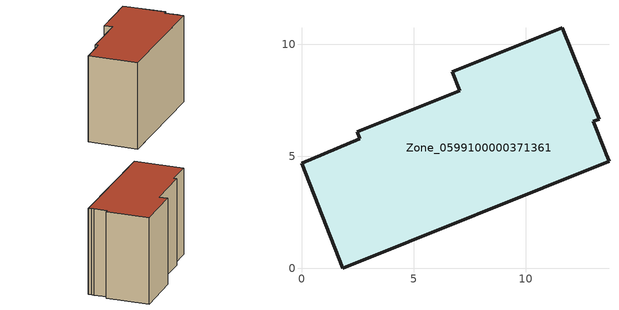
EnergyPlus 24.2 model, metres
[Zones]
Zone_0599100000371361
 floor ground (C_G): 7.06,7.94 6.72,8.77 11.63,10.76 13.28,6.67 13.01,6.56 13.53,5.28 13.6,5.1 13.72,4.79 1.85,0 0,4.7 2.59,5.79 2.48,6.09 z2.61
 wall outside (C_F): 1.85,0 13.72,4.79 13.6,5.1 13.53,5.28 13.01,6.56 13.28,6.67 11.63,10.76 6.72,8.77 7.06,7.94 2.48,6.09 2.59,5.79 0,4.7 1.85,0 z2.61:11.56
 roof outside (C_R): 13.53,5.28 13.01,6.56 13.28,6.67 11.63,10.76 6.72,8.77 7.06,7.94 2.48,6.09 2.59,5.79 0,4.7 1.85,0 13.72,4.79 13.6,5.1 z11.56
[BUILDING]
Pand.0599100000371361: North Axis=0; Terrain=City; Loads Convergence Tolerance Value=0.04; Temperature Convergence Tolerance Value=0.4; Solar Distribution=FullExterior; Maximum Number of Warmup Days=25; Minimum Number of Warmup Days=1
[Site:Location]
Rotterdam.The.Hague.AP_ZH_NLD Design_Conditions: Latitude=51.96; Longitude=4.45; Time Zone=1; Elevation=-4.5
[SITE:GROUNDTEMPERATURE:BUILDINGSURFACE]
18, 18, 18, 18, 18, 18, 18, 18, 18, 18, 18, 18
[MATERIAL] Thermal Absorptance=0.9; Solar Absorptance=0.7; Visible Absorptance=0.7
Name | Roughness | Thickness | Conductivity | Density | Specific Heat
G.TC.1992-2005 | MediumSmooth | 0.15 | 0.06 | 540 | 1210
F.TC.1992-2005 | Rough | 0.3 | 0.12 | 1920 | 840
R.TC.1992-2005 | MediumRough | 0.2 | 0.08 | 1500 | 1000
[CONSTRUCTION]
C_G: G.TC.1992-2005
C_F: F.TC.1992-2005
C_R: R.TC.1992-2005
[ZONE]
Zone_0599100000371361: Type=1; Multiplier=1; Ceiling Height=Autocalculate; Volume=Autocalculate; Floor Area=autocalculate; Part of Total Floor Area=Yes
[ZONEINFILTRATION:DESIGNFLOWRATE]
Infil_Zone_0599100000371361: Zone or ZoneList or Space or SpaceList=Zone_0599100000371361; Schedule=AlwaysOn; Design Flow Rate Calculation Method=Flow/Area; Flow Rate per Floor Area=0.0015; Constant Term Coefficient=1; Temperature Term Coefficient=0; Velocity Term Coefficient=0; Velocity Squared Term Coefficient=0
[HVACTEMPLATE:ZONE:IDEALLOADSAIRSYSTEM]
Zone_0599100000371361: Maximum Heating Supply Air Temperature=50; Minimum Cooling Supply Air Temperature=13; Maximum Heating Supply Air Humidity Ratio=0.0156; Minimum Cooling Supply Air Humidity Ratio=0.0077; Heating Limit=NoLimit; Cooling Limit=NoLimit; Dehumidification Control Type=ConstantSensibleHeatRatio; Cooling Sensible Heat Ratio=0.7; Dehumidification Setpoint=60; Humidification Control Type=None; Humidification Setpoint=30; Outdoor Air Method=None; Outdoor Air Flow Rate per Person=0.00944; Outdoor Air Flow Rate per Zone Floor Area=0; Outdoor Air Flow Rate per Zone=0; Demand Controlled Ventilation Type=None; Outdoor Air Economizer Type=NoEconomizer; Heat Recovery Type=None; Sensible Heat Recovery Effectiveness=0.7; Latent Heat Recovery Effectiveness=0.65
[ZONECONTROL:THERMOSTAT]
ThermostatControl_Zone_0599100000371361: Zone or ZoneList=Zone_0599100000371361; Control Type Schedule=DualSetpointControlType; Control 1=Thermostat_Zone_0599100000371361; Temperature Difference Between Cutout And Setpoint=0
[THERMOSTATSETPOINT:DUALSETPOINT]
Thermostat_Zone_0599100000371361: Heating Setpoint Temperature Schedule=HeatingSetpoint_Zone_0599100000371361; Cooling Setpoint Temperature Schedule=CoolingSetpoint_Zone_0599100000371361
[SCHEDULE:COMPACT]
HeatingSetpoint_Zone_0599100000371361: Through: 12/31, For: AllDays, Until: 24:00, 21
CoolingSetpoint_Zone_0599100000371361: Through: 12/31, For: AllDays, Until: 24:00, 24
DualSetpointControlType: Through: 12/31, For: AllDays, Until: 24:00, 4
AlwaysOn: Through: 12/31, For: AllDays, Until: 24:00, 1
